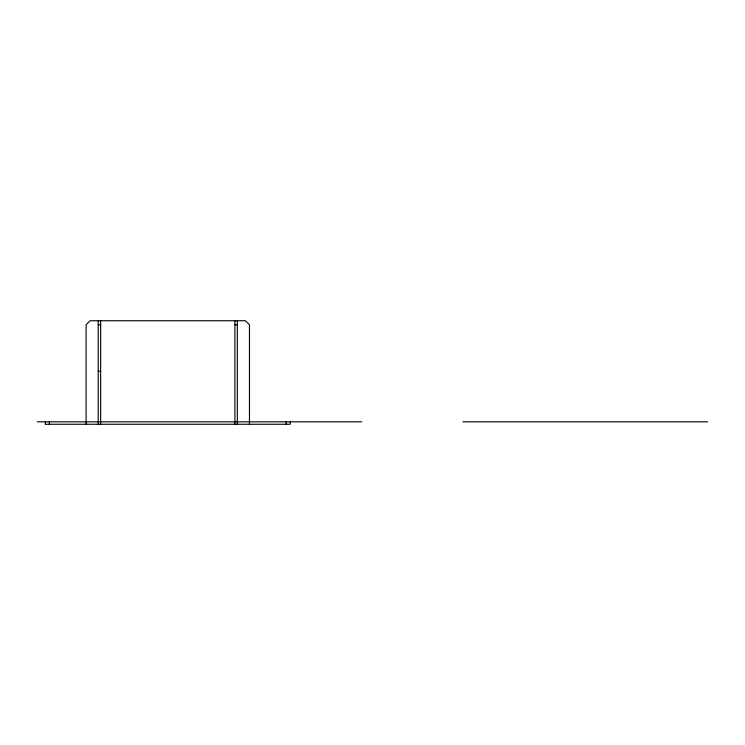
<?xml version="1.0" encoding="UTF-8"?>
<svg xmlns="http://www.w3.org/2000/svg" width="745" height="745" viewBox="0 0 745 745"><rect width="100%" height="100%" fill="white"/><g stroke="black" fill="none" stroke-linecap="round" stroke-linejoin="round"><path stroke-width="1.12" d="M98.228 324.783L100.65 324.783M234.899 324.783L237.329 324.783M98.228 371.289L100.65 371.289M37.25 421.828L361.67 421.828M462.878 421.828L707.741 421.828M45.352 424.259L290.205 424.259L290.215 421.828M286.173 421.828L286.173 424.259M249.463 424.259L249.463 324.783L245.412 320.741L90.145 320.741L86.094 324.783L86.094 424.259M237.329 320.741L237.329 424.259M234.899 320.741L234.899 424.259M100.65 320.741L100.65 424.259M98.228 320.741L98.228 424.259M49.384 421.828L49.384 424.259M45.333 421.828L45.333 424.259"/></g></svg>
